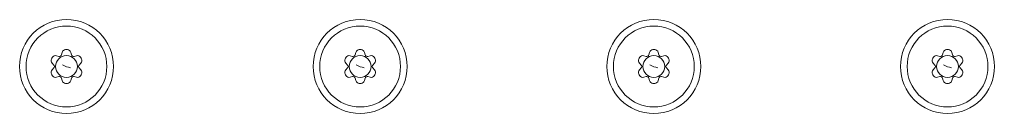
# Model space of a CAD drawing. Header units: millimetres. Extents: x 20 to 1660, y 4 to 1168.
# Drawn here: x 439.2 to 505.6, y 453.7 to 460.1 of the extents above; entities that cross this region are included whole.
import ezdxf

# ---------------------------------------------------------------- set-up
doc = ezdxf.new("R2010")
doc.units = ezdxf.units.MM
doc.header["$LTSCALE"] = 4
doc.layers.add('Visible Edges(A H Standard)', color=7, linetype='Continuous', lineweight=18)

msp = doc.modelspace()

# ---------------------------------------------------------------- linework, layer by layer
at = {"layer": 'Visible Edges(A H Standard)'}
for p, q in [((441.689, 457.59), (441.862, 457.543)), ((442.037, 457.645), (442.084, 457.818)), ((442.669, 457.818), (442.715, 457.645)), ((442.891, 457.543), (443.064, 457.59)), ((461.689, 457.59), (461.862, 457.543)), ((462.037, 457.645), (462.084, 457.818)), ((462.669, 457.818), (462.715, 457.645)), ((462.891, 457.543), (463.064, 457.59)), ((481.689, 457.59), (481.862, 457.543)), ((482.037, 457.645), (482.084, 457.818)), ((482.669, 457.818), (482.715, 457.645)), ((482.891, 457.543), (483.064, 457.59)), ((501.689, 457.59), (501.862, 457.543)), ((502.037, 457.645), (502.084, 457.818)), ((502.669, 457.818), (502.715, 457.645)), ((502.891, 457.543), (503.064, 457.59)), ((441.523, 456.956), (441.396, 457.083)), ((443.357, 457.083), (443.23, 456.956)), ((461.523, 456.956), (461.396, 457.083)), ((463.357, 457.083), (463.23, 456.956)), ((481.523, 456.956), (481.396, 457.083)), ((483.357, 457.083), (483.23, 456.956)), ((501.523, 456.956), (501.396, 457.083)), ((503.357, 457.083), (503.23, 456.956)), ((441.396, 456.626), (441.523, 456.753)), ((443.23, 456.753), (443.357, 456.626)), ((461.396, 456.626), (461.523, 456.753)), ((463.23, 456.753), (463.357, 456.626)), ((481.396, 456.626), (481.523, 456.753)), ((483.23, 456.753), (483.357, 456.626)), ((501.396, 456.626), (501.523, 456.753)), ((503.23, 456.753), (503.357, 456.626)), ((441.862, 456.166), (441.689, 456.119)), ((442.084, 455.891), (442.037, 456.064)), ((442.715, 456.064), (442.669, 455.891)), ((443.064, 456.119), (442.891, 456.166)), ((461.862, 456.166), (461.689, 456.119)), ((462.084, 455.891), (462.037, 456.064)), ((462.715, 456.064), (462.669, 455.891)), ((463.064, 456.119), (462.891, 456.166)), ((481.862, 456.166), (481.689, 456.119)), ((482.084, 455.891), (482.037, 456.064)), ((482.715, 456.064), (482.669, 455.891)), ((483.064, 456.119), (482.891, 456.166)), ((501.862, 456.166), (501.689, 456.119)), ((502.084, 455.891), (502.037, 456.064)), ((502.715, 456.064), (502.669, 455.891)), ((503.064, 456.119), (502.891, 456.166))]:
    msp.add_line(p, q, dxfattribs=at)
for centre, radius in [((442.376, 456.855), 3.2), ((442.376, 456.855), 2.75), ((462.376, 456.855), 3.2), ((462.376, 456.855), 2.75), ((482.376, 456.855), 3.2), ((482.376, 456.855), 2.75), ((502.376, 456.855), 3.2), ((502.376, 456.855), 2.75), ((442.376, 456.855), 0.75), ((462.376, 456.855), 0.75), ((482.376, 456.855), 0.75), ((502.376, 456.855), 0.75)]:
    msp.add_circle(centre, radius, dxfattribs=at)
for centre, radius, start, end in [((441.624, 457.348), 0.25, 75, 146.73943), ((441.888, 457.64), 0.1, 255, 301.90196), ((442.376, 456.855), 0.825, 118.09804, 121.90196), ((441.941, 457.671), 0.1, 298.09804, 345), ((442.325, 457.753), 0.25, 93.26057, 165), ((442.376, 456.855), 1.15, 86.73943, 93.26057), ((442.428, 457.753), 0.25, 15, 86.73943), ((442.812, 457.671), 0.1, 195, 241.90196), ((442.376, 456.855), 0.825, 58.09804, 61.90196), ((442.865, 457.64), 0.1, 238.09804, 285), ((443.129, 457.348), 0.25, 33.26057, 105), ((461.624, 457.348), 0.25, 75, 146.73943), ((461.888, 457.64), 0.1, 255, 301.90196), ((462.376, 456.855), 0.825, 118.09804, 121.90196), ((461.941, 457.671), 0.1, 298.09804, 345), ((462.325, 457.753), 0.25, 93.26057, 165), ((462.376, 456.855), 1.15, 86.73943, 93.26057), ((462.428, 457.753), 0.25, 15, 86.73943), ((462.812, 457.671), 0.1, 195, 241.90196), ((462.376, 456.855), 0.825, 58.09804, 61.90196), ((462.865, 457.64), 0.1, 238.09804, 285), ((463.129, 457.348), 0.25, 33.26057, 105), ((481.624, 457.348), 0.25, 75, 146.73943), ((481.888, 457.64), 0.1, 255, 301.90196), ((482.376, 456.855), 0.825, 118.09804, 121.90196), ((481.941, 457.671), 0.1, 298.09804, 345), ((482.325, 457.753), 0.25, 93.26057, 165), ((482.376, 456.855), 1.15, 86.73943, 93.26057), ((482.428, 457.753), 0.25, 15, 86.73943), ((482.812, 457.671), 0.1, 195, 241.90196), ((482.376, 456.855), 0.825, 58.09804, 61.90196), ((482.865, 457.64), 0.1, 238.09804, 285), ((483.129, 457.348), 0.25, 33.26057, 105), ((501.624, 457.348), 0.25, 75, 146.73943), ((501.888, 457.64), 0.1, 255, 301.90196), ((502.376, 456.855), 0.825, 118.09804, 121.90196), ((501.941, 457.671), 0.1, 298.09804, 345), ((502.325, 457.753), 0.25, 93.26057, 165), ((502.376, 456.855), 1.15, 86.73943, 93.26057), ((502.428, 457.753), 0.25, 15, 86.73943), ((502.812, 457.671), 0.1, 195, 241.90196), ((502.376, 456.855), 0.825, 58.09804, 61.90196), ((502.865, 457.64), 0.1, 238.09804, 285), ((503.129, 457.348), 0.25, 33.26057, 105), ((441.573, 457.259), 0.25, 153.26057, 225), ((442.376, 456.855), 1.15, 146.73943, 153.26057), ((441.452, 456.885), 0.1, 358.09804, 45), ((442.376, 456.855), 0.825, 178.09804, 181.90196), ((442.876, 458.255), 1.5, 239.44504, 261.24731), ((443.301, 456.885), 0.1, 135, 181.90196), ((442.376, 456.855), 0.825, 358.09804, 1.90196), ((442.376, 456.855), 1.15, 26.73943, 33.26057), ((443.18, 457.259), 0.25, 315, 26.73943), ((461.573, 457.259), 0.25, 153.26057, 225), ((462.376, 456.855), 1.15, 146.73943, 153.26057), ((461.452, 456.885), 0.1, 358.09804, 45), ((462.376, 456.855), 0.825, 178.09804, 181.90196), ((462.876, 458.255), 1.5, 239.44504, 261.24731), ((463.301, 456.885), 0.1, 135, 181.90196), ((462.376, 456.855), 0.825, 358.09804, 1.90196), ((462.376, 456.855), 1.15, 26.73943, 33.26057), ((463.18, 457.259), 0.25, 315, 26.73943), ((481.573, 457.259), 0.25, 153.26057, 225), ((482.376, 456.855), 1.15, 146.73943, 153.26057), ((481.452, 456.885), 0.1, 358.09804, 45), ((482.376, 456.855), 0.825, 178.09804, 181.90196), ((482.876, 458.255), 1.5, 239.44504, 261.24731), ((483.301, 456.885), 0.1, 135, 181.90196), ((482.376, 456.855), 0.825, 358.09804, 1.90196), ((482.376, 456.855), 1.15, 26.73943, 33.26057), ((483.18, 457.259), 0.25, 315, 26.73943), ((501.573, 457.259), 0.25, 153.26057, 225), ((502.376, 456.855), 1.15, 146.73943, 153.26057), ((501.452, 456.885), 0.1, 358.09804, 45), ((502.376, 456.855), 0.825, 178.09804, 181.90196), ((502.876, 458.255), 1.5, 239.44504, 261.24731), ((503.301, 456.885), 0.1, 135, 181.90196), ((502.376, 456.855), 0.825, 358.09804, 1.90196), ((502.376, 456.855), 1.15, 26.73943, 33.26057), ((503.18, 457.259), 0.25, 315, 26.73943), ((441.573, 456.45), 0.25, 135, 206.73943), ((442.376, 456.855), 1.15, 206.73943, 213.26057), ((441.624, 456.361), 0.25, 213.26057, 285), ((441.452, 456.824), 0.1, 315, 1.90196), ((441.888, 456.069), 0.1, 58.09804, 105), ((442.865, 456.069), 0.1, 75, 121.90196), ((443.129, 456.361), 0.25, 255, 326.73943), ((443.301, 456.824), 0.1, 178.09804, 225), ((442.376, 456.855), 1.15, 326.73943, 333.26057), ((443.18, 456.45), 0.25, 333.26057, 45), ((461.573, 456.45), 0.25, 135, 206.73943), ((462.376, 456.855), 1.15, 206.73943, 213.26057), ((461.624, 456.361), 0.25, 213.26057, 285), ((461.452, 456.824), 0.1, 315, 1.90196), ((461.888, 456.069), 0.1, 58.09804, 105), ((462.865, 456.069), 0.1, 75, 121.90196), ((463.129, 456.361), 0.25, 255, 326.73943), ((463.301, 456.824), 0.1, 178.09804, 225), ((462.376, 456.855), 1.15, 326.73943, 333.26057), ((463.18, 456.45), 0.25, 333.26057, 45), ((481.573, 456.45), 0.25, 135, 206.73943), ((482.376, 456.855), 1.15, 206.73943, 213.26057), ((481.624, 456.361), 0.25, 213.26057, 285), ((481.452, 456.824), 0.1, 315, 1.90196), ((481.888, 456.069), 0.1, 58.09804, 105), ((482.865, 456.069), 0.1, 75, 121.90196), ((483.129, 456.361), 0.25, 255, 326.73943), ((483.301, 456.824), 0.1, 178.09804, 225), ((482.376, 456.855), 1.15, 326.73943, 333.26057), ((483.18, 456.45), 0.25, 333.26057, 45), ((501.573, 456.45), 0.25, 135, 206.73943), ((502.376, 456.855), 1.15, 206.73943, 213.26057), ((501.624, 456.361), 0.25, 213.26057, 285), ((501.452, 456.824), 0.1, 315, 1.90196), ((501.888, 456.069), 0.1, 58.09804, 105), ((502.865, 456.069), 0.1, 75, 121.90196), ((503.129, 456.361), 0.25, 255, 326.73943), ((503.301, 456.824), 0.1, 178.09804, 225), ((502.376, 456.855), 1.15, 326.73943, 333.26057), ((503.18, 456.45), 0.25, 333.26057, 45), ((442.376, 456.855), 0.825, 238.09804, 241.90196), ((441.941, 456.039), 0.1, 15, 61.90196), ((442.325, 455.956), 0.25, 195, 266.73943), ((442.376, 456.855), 1.15, 266.73943, 273.26057), ((442.428, 455.956), 0.25, 273.26057, 345), ((442.812, 456.039), 0.1, 118.09804, 165), ((442.376, 456.855), 0.825, 298.09804, 301.90196), ((462.376, 456.855), 0.825, 238.09804, 241.90196), ((461.941, 456.039), 0.1, 15, 61.90196), ((462.325, 455.956), 0.25, 195, 266.73943), ((462.376, 456.855), 1.15, 266.73943, 273.26057), ((462.428, 455.956), 0.25, 273.26057, 345), ((462.812, 456.039), 0.1, 118.09804, 165), ((462.376, 456.855), 0.825, 298.09804, 301.90196), ((482.376, 456.855), 0.825, 238.09804, 241.90196), ((481.941, 456.039), 0.1, 15, 61.90196), ((482.325, 455.956), 0.25, 195, 266.73943), ((482.376, 456.855), 1.15, 266.73943, 273.26057), ((482.428, 455.956), 0.25, 273.26057, 345), ((482.812, 456.039), 0.1, 118.09804, 165), ((482.376, 456.855), 0.825, 298.09804, 301.90196), ((502.376, 456.855), 0.825, 238.09804, 241.90196), ((501.941, 456.039), 0.1, 15, 61.90196), ((502.325, 455.956), 0.25, 195, 266.73943), ((502.376, 456.855), 1.15, 266.73943, 273.26057), ((502.428, 455.956), 0.25, 273.26057, 345), ((502.812, 456.039), 0.1, 118.09804, 165), ((502.376, 456.855), 0.825, 298.09804, 301.90196)]:
    msp.add_arc(centre, radius, start, end, dxfattribs=at)

doc.saveas('drawing.dxf')
